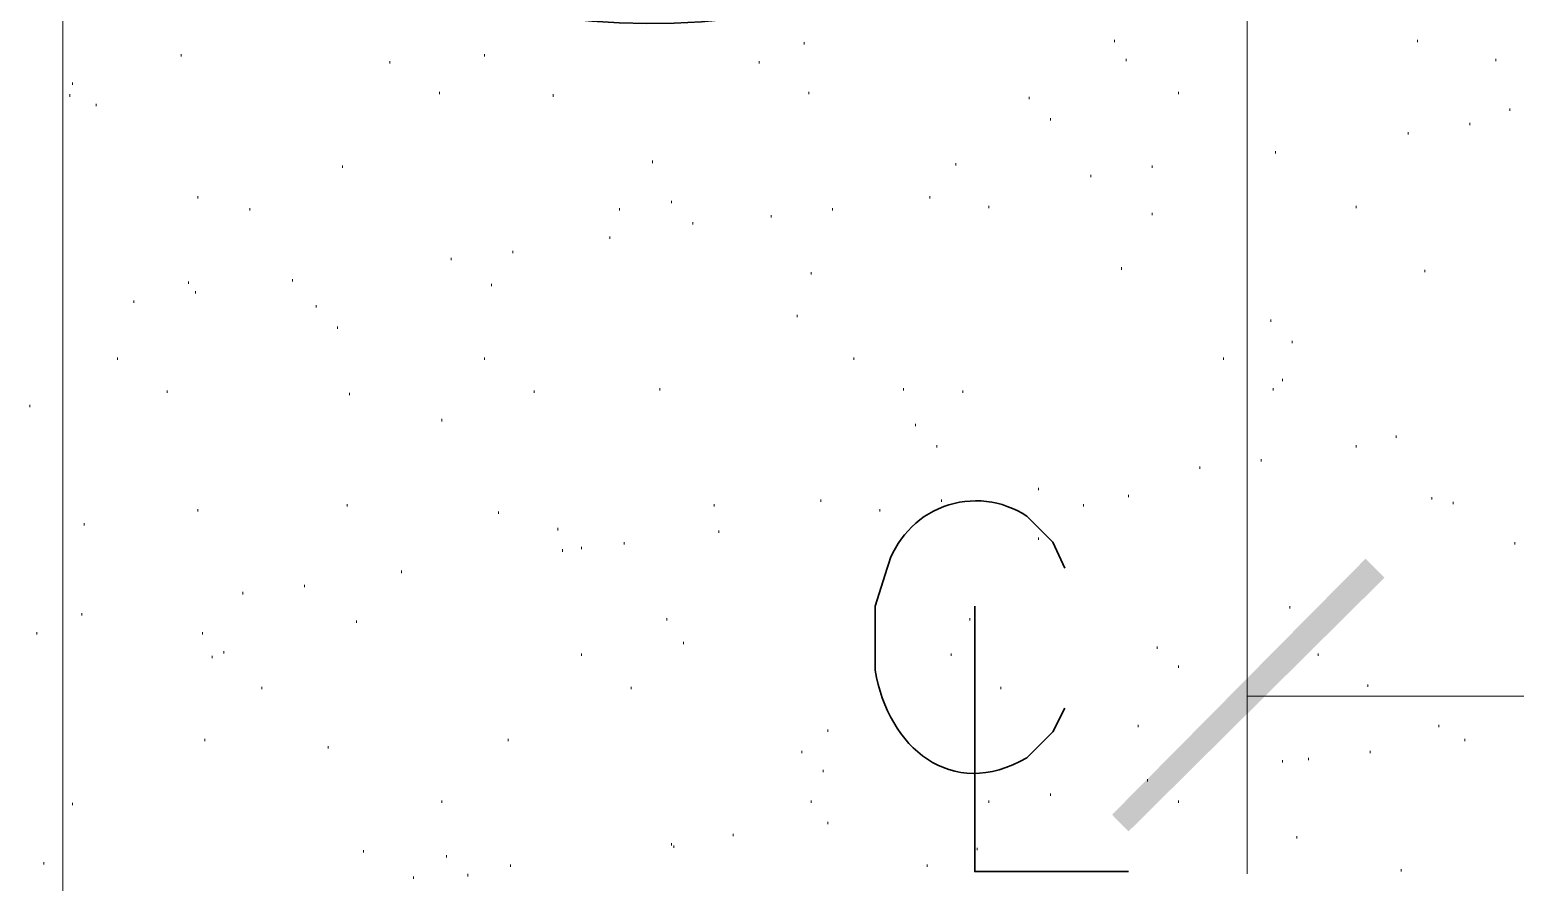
# Model space of a CAD drawing. Header units: inches. Extents: x 5 to 516, y -193 to 129.
# Drawn here: x 54.052 to 56.143, y -52.918 to -51.719 of the extents above; entities that cross this region are included whole.
import ezdxf

# ---------------------------------------------------------------- set-up
doc = ezdxf.new("R2010")
doc.units = ezdxf.units.IN
doc.header["$MEASUREMENT"] = 0
doc.layers.add('PDF4_Geometry', color=7, linetype='Continuous')
doc.layers.add('PDF4_Solid Fills', color=7, linetype='Continuous')

msp = doc.modelspace()

# ---------------------------------------------------------------- linework, layer by layer
at = {"layer": 'PDF4_Geometry', "lineweight": 15}
for points in [[(54.0987505, -54.9496512), (54.0987505, -46.9696506)], [(55.7654173, -51.656316), (55.7654173, -52.9063161)], [(55.1420855, -51.7396493), (55.1420855, -51.7363128)], [(55.5787514, -51.7363128), (55.5787514, -51.7329829)], [(56.0054211, -51.7363128), (56.0054211, -51.7329829)], [(54.2654172, -51.7563119), (54.2654172, -51.7529822)], [(54.5587522, -51.7663149), (54.5587522, -51.7629783)], [(54.6920868, -51.7563119), (54.6920868, -51.7529822)], [(55.0787514, -51.7663149), (55.0787514, -51.7629783)], [(55.5954208, -51.7629783), (55.5954208, -51.7596485)], [(56.1154201, -51.7629783), (56.1154201, -51.7596485)], [(54.1087534, -51.8129797), (54.1087534, -51.8096499)], [(54.1120833, -51.7963171), (54.1120833, -51.7929805)], [(54.6287527, -51.8096499), (54.6287527, -51.8063133)], [(54.788753, -51.8129797), (54.788753, -51.8096499)], [(55.1487519, -51.8096499), (55.1487519, -51.8063133)], [(55.6687511, -51.8096499), (55.6687511, -51.8063133)], [(54.1454221, -51.8263125), (54.1454221, -51.8229827)], [(55.4587495, -51.8163163), (55.4587495, -51.8129797)], [(56.1354192, -51.8329789), (56.1354192, -51.8296491)], [(55.4887517, -51.8463117), (55.4887517, -51.8429819)], [(56.0787514, -51.8529781), (56.0787514, -51.8496483)], [(55.9920883, -51.8663177), (55.9920883, -51.8629811)], [(55.7654173, -51.8963131), (55.7654173, -51.8929832)], [(55.8054156, -51.8929832), (55.8054156, -51.8896466)], [(54.4920882, -51.9129824), (54.4920882, -51.9096458)], [(54.9287541, -51.906316), (54.9287541, -51.9029794)], [(55.355417, -51.9096458), (55.355417, -51.906316)], [(55.6320826, -51.9129824), (55.6320826, -51.9096458)], [(55.5454195, -51.9263152), (55.5454195, -51.9229786)], [(54.288753, -51.9563174), (54.288753, -51.9529808)], [(55.3187552, -51.9563174), (55.3187552, -51.9529808)], [(54.3620833, -51.97298), (54.3620833, -51.9696502)], [(54.8820825, -51.97298), (54.8820825, -51.9696502)], [(54.9554197, -51.9629838), (54.9554197, -51.9596472)], [(55.1820839, -51.97298), (55.1820839, -51.9696502)], [(55.4020886, -51.9696502), (55.4020886, -51.9663136)], [(55.6320826, -51.9796464), (55.6320826, -51.9763166)], [(55.9187511, -51.9696502), (55.9187511, -51.9663136)], [(54.9854219, -51.9929792), (54.9854219, -51.9896493)], [(55.0954207, -51.982983), (55.0954207, -51.9796464)], [(54.8687497, -52.0129783), (54.8687497, -52.0096486)], [(54.6454221, -52.0429805), (54.6454221, -52.0396507)], [(54.7320852, -52.0329843), (54.7320852, -52.0296477)], [(55.1520885, -52.0629797), (55.1520885, -52.0596499)], [(55.5887544, -52.0563133), (55.5887544, -52.0529835)], [(56.0154173, -52.0596499), (56.0154173, -52.0563133)], [(54.2754201, -52.0763125), (54.2754201, -52.0729827)], [(54.4220876, -52.0729827), (54.4220876, -52.0696461)], [(54.7020831, -52.0796491), (54.7020831, -52.0763125)], [(54.1987532, -52.1029781), (54.1987532, -52.0996483)], [(54.2854164, -52.0896453), (54.2854164, -52.0863155)], [(54.4554196, -52.1096445), (54.4554196, -52.1063147)], [(55.1320825, -52.1229841), (55.1320825, -52.1196475)], [(54.4854218, -52.1396466), (54.4854218, -52.1363169)], [(55.7987492, -52.1296505), (55.7987492, -52.1263139)], [(55.8287514, -52.1596459), (55.8287514, -52.156316)], [(54.1754175, -52.1829816), (54.1754175, -52.179645)], [(54.6920868, -52.1829816), (54.6920868, -52.179645)], [(55.2120861, -52.1829816), (55.2120861, -52.179645)], [(55.7320853, -52.1829816), (55.7320853, -52.179645)], [(54.245418, -52.2296464), (54.245418, -52.2263166)], [(54.7620874, -52.2296464), (54.7620874, -52.2263166)], [(54.9387503, -52.2263166), (54.9387503, -52.22298)], [(55.2820867, -52.2263166), (55.2820867, -52.22298)], [(55.36542, -52.2296464), (55.36542, -52.2263166)], [(55.8020859, -52.2263166), (55.8020859, -52.22298)], [(55.8154186, -52.2129838), (55.8154186, -52.2096472)], [(54.0520857, -52.2496456), (54.0520857, -52.2463158)], [(54.5020844, -52.232983), (54.5020844, -52.2296464)], [(54.6320825, -52.2696448), (54.6320825, -52.266315)], [(55.2987492, -52.2763111), (55.2987492, -52.2729814)], [(55.9754189, -52.2929805), (55.9754189, -52.2896508)], [(55.3287514, -52.3063133), (55.3287514, -52.3029835)], [(55.9187511, -52.3063133), (55.9187511, -52.3029835)], [(55.6987534, -52.3363155), (55.6987534, -52.3329789)], [(55.7854165, -52.3263125), (55.7854165, -52.3229827)], [(55.4720823, -52.3663177), (55.4720823, -52.3629811)], [(55.5987506, -52.3763139), (55.5987506, -52.3729841)], [(54.288753, -52.3963131), (54.288753, -52.3929833)], [(54.4987546, -52.3896467), (54.4987546, -52.3863169)], [(55.0154172, -52.3896467), (55.0154172, -52.3863169)], [(55.1654213, -52.3829803), (55.1654213, -52.3796505)], [(55.2487547, -52.3963131), (55.2487547, -52.3929833)], [(55.3354178, -52.3829803), (55.3354178, -52.3796505)], [(55.5354165, -52.3896467), (55.5354165, -52.3863169)], [(56.0254203, -52.3796505), (56.0254203, -52.3763139)], [(56.0554157, -52.3863169), (56.0554157, -52.3829803)], [(54.1287527, -52.4163123), (54.1287527, -52.4129824)], [(54.7120861, -52.3996497), (54.7120861, -52.3963131)], [(54.7954194, -52.4229787), (54.7954194, -52.4196489)], [(55.0220836, -52.4263153), (55.0220836, -52.4229787)], [(55.4720823, -52.4363114), (55.4720823, -52.4329817)], [(54.8020858, -52.4529808), (54.8020858, -52.449651)], [(54.8287513, -52.449651), (54.8287513, -52.4463144)], [(54.8887489, -52.4429778), (54.8887489, -52.439648)], [(56.1420856, -52.4429778), (56.1420856, -52.439648)], [(54.5754215, -52.482983), (54.5754215, -52.4796464)], [(54.4387503, -52.5029822), (54.4387503, -52.4996456)], [(54.3520871, -52.5129784), (54.3520871, -52.5096486)], [(54.1254161, -52.5429806), (54.1254161, -52.5396508)], [(55.8254216, -52.5329844), (55.8254216, -52.5296478)], [(54.5120874, -52.5529836), (54.5120874, -52.5496469)], [(54.9487533, -52.5496469), (54.9487533, -52.5463172)], [(55.3754162, -52.5496469), (55.3754162, -52.5463172)], [(54.0620887, -52.5696462), (54.0620887, -52.5663163)], [(54.2954194, -52.5696462), (54.2954194, -52.5663163)], [(54.9720822, -52.5829789), (54.9720822, -52.5796491)], [(54.3087521, -52.6029781), (54.3087521, -52.5996483)], [(54.3254215, -52.5963117), (54.3254215, -52.5929819)], [(54.8287513, -52.5996483), (54.8287513, -52.5963117)], [(55.3487506, -52.5996483), (55.3487506, -52.5963117)], [(55.638749, -52.5896453), (55.638749, -52.5863156)], [(55.86542, -52.5996483), (55.86542, -52.5963117)], [(55.6687511, -52.6163177), (55.6687511, -52.6129811)], [(54.3787527, -52.6463131), (54.3787527, -52.6429833)], [(54.8987519, -52.6463131), (54.8987519, -52.6429833)], [(55.4187511, -52.6463131), (55.4187511, -52.6429833)], [(55.9354205, -52.6429833), (55.9354205, -52.6396467)], [(65.3920864, -52.6563161), (55.765419, -52.6563161)], [(55.1754175, -52.7063175), (55.1754175, -52.7029808)], [(55.6120834, -52.6996511), (55.6120834, -52.6963145)], [(56.0354165, -52.6996511), (56.0354165, -52.6963145)], [(54.2987491, -52.7196502), (54.2987491, -52.7163136)], [(54.4720822, -52.7296465), (54.4720822, -52.7263166)], [(54.7254188, -52.7196502), (54.7254188, -52.7163136)], [(56.072085, -52.7196502), (56.072085, -52.7163136)], [(55.1387489, -52.7363128), (55.1387489, -52.732983)], [(55.8154186, -52.7496456), (55.8154186, -52.7463158)], [(55.8520872, -52.7463158), (55.8520872, -52.7429792)], [(55.9387504, -52.7363128), (55.9387504, -52.732983)], [(55.1687511, -52.7629784), (55.1687511, -52.7596486)], [(55.4887517, -52.7963172), (55.4887517, -52.7929806)], [(55.6254162, -52.7763112), (55.6254162, -52.7729814)], [(54.1120833, -52.80965), (54.1120833, -52.8063134)], [(54.6320825, -52.8063134), (54.6320825, -52.8029836)], [(55.1520885, -52.8063134), (55.1520885, -52.8029836)], [(55.4020886, -52.8063134), (55.4020886, -52.8029836)], [(55.6687511, -52.8063134), (55.6687511, -52.8029836)], [(55.1754175, -52.8363156), (55.1754175, -52.832979)], [(55.0420828, -52.8529781), (55.0420828, -52.8496484)], [(55.8354178, -52.8563147), (55.8354178, -52.8529781)], [(54.5220836, -52.8763139), (54.5220836, -52.8729841)], [(54.9554197, -52.8663177), (54.9554197, -52.8629811)], [(54.9587495, -52.8696475), (54.9587495, -52.8663177)], [(55.3854192, -52.8729841), (55.3854192, -52.8696475)], [(54.0720849, -52.8929833), (54.0720849, -52.8896467)], [(54.6387489, -52.8829803), (54.6387489, -52.8796505)], [(54.7287554, -52.8963131), (54.7287554, -52.8929833)], [(55.3154186, -52.8963131), (55.3154186, -52.8929833)], [(54.5920842, -52.9129825), (54.5920842, -52.9096459)], [(54.668751, -52.9096459), (54.668751, -52.9063161)], [(55.9820853, -52.9029795), (55.9820853, -52.8996497)]]:
    msp.add_lwpolyline(points, dxfattribs=at)
at = {"layer": 'PDF4_Geometry', "lineweight": 35}
msp.add_lwpolyline([(55.5087509, -52.4763166), (55.4920842, -52.4396499), (55.4554175, -52.4029833, 0.508362924), (55.2587509, -52.4763166), (55.2420842, -52.5296499), (55.2420842, -52.61965)], format="xyb", dxfattribs=at)
for points in [[(55.3820893, -52.5296478), (55.3820893, -52.9029811), (55.598756, -52.9029811)], [(55.4554175, -52.7429833), (55.4920842, -52.7063166), (55.5087509, -52.6729833)]]:
    msp.add_lwpolyline(points, dxfattribs=at)
for points in [[(54.0620892, -50.9696444), (54.187756, -51.9913667), (55.7495894, -51.9445334), (55.798756, -50.8996444)], [(55.2420842, -52.61965), (55.2601397, -52.7283166), (55.3489731, -52.8042055), (55.4554175, -52.7429833)]]:
    msp.add_open_spline(points, degree=3, dxfattribs=at)
at = {"layer": 'PDF4_Solid Fills', "lineweight": 15, "transparency": 33554559}
for points in [[(55.932084, -52.4629838), (55.5987506, -52.8463172), (55.5754173, -52.8229838)], [(55.9587495, -52.4896494), (55.9320829, -52.4629827), (55.5987495, -52.8463161)]]:
    msp.add_solid(points, dxfattribs=at)

doc.saveas('drawing.dxf')
